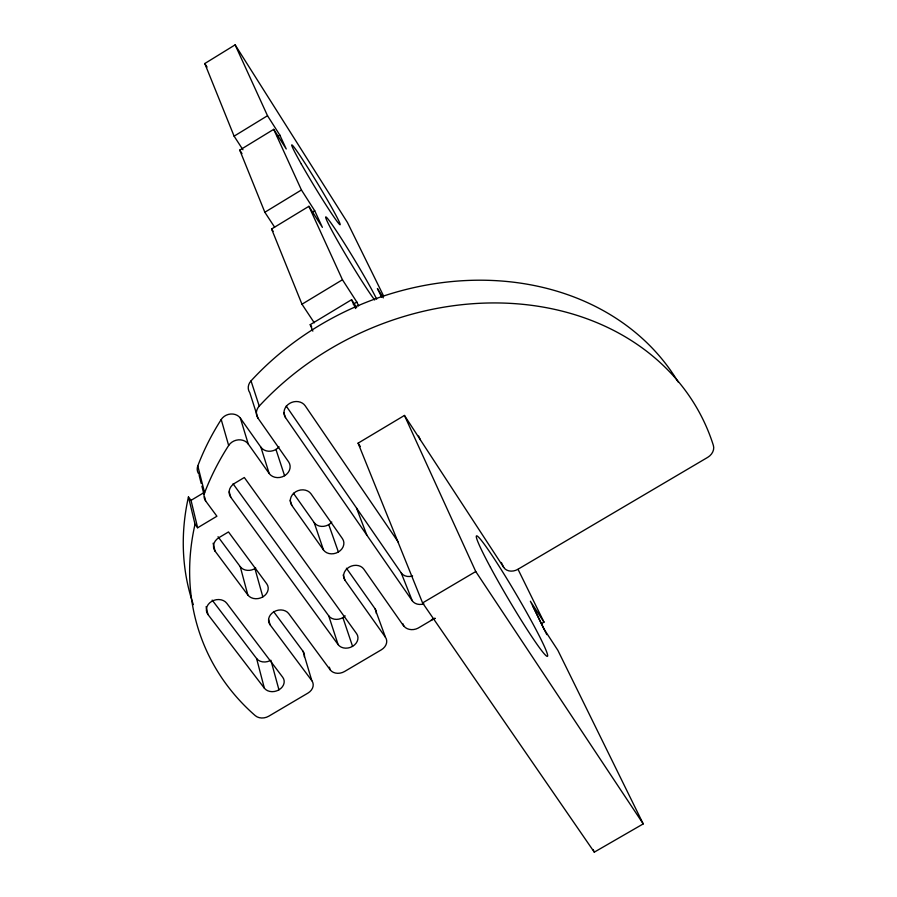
<?xml version="1.0" encoding="UTF-8"?>
<svg xmlns="http://www.w3.org/2000/svg" width="897" height="897" viewBox="0 0 897 897"><rect width="100%" height="100%" fill="white"/><g stroke="black" fill="none" stroke-linecap="round" stroke-linejoin="round"><path stroke-width="1.35" d="M242.941 149.765L234.106 136.165L204.785 63.541L235.126 44.85L347.431 222.467L383.624 296.044M234.106 136.165L267.508 115.724L235.126 44.85M274.583 227.12L264.839 212.253L239.746 150.113L273.72 129.336L286.233 148.98L279.842 135.111L267.508 115.724M277.465 136.568L279.842 135.111M264.839 212.253L301.426 189.973L273.72 129.336M314.298 322.819L301.975 304.218L271.589 228.993L308.893 206.31L322.382 227.356L314.712 210.728L301.426 189.973M312.369 212.163L314.712 210.728M301.975 304.218L342.452 279.752L308.893 206.31M312.84 331.128L310.227 324.669L351.568 299.721L356.692 307.637M353.272 304.184L356.827 302.042L342.452 279.752M204.628 496.938L205.648 500.975L216.906 516.235L197.632 527.772L191.027 500.358L203.967 492.599M541.586 623.55L543.997 622.137L530.374 601.225L544.008 629.089L557.833 650.258L643.227 823.894L594.296 852.15L422.588 602.93L358.082 443.163L404.446 415.446L503.71 567.409A10.831 8.835 -25.7 0 0 517.838 569.326L707.688 457.369A10.977 8.903 -32.8 0 0 713.373 445.417A273.843 225.708 -24.3 0 0 519.397 304.005A273.843 225.708 -24.3 0 0 259.233 406.083A11.583 10.058 -18.7 0 0 257.955 418.125L288.621 461.877A11.414 9.766 -18.7 0 1 284.584 475.735A11.414 9.766 -18.7 0 1 269.19 473.515L248.256 444.026L240.362 418.148A11.257 9.766 -16.9 0 0 221.211 419.527A267.766 222.534 -24.3 0 0 197.789 465.935A11.179 9.587 -15.7 0 0 198.82 474.02M422.588 602.93L475.758 571.535L404.446 415.446M434.978 618.179L418.17 628.091A10.798 8.656 -15 0 1 404.02 626.229M433.879 618.493L431.3 619.984A10.742 8.667 -21.2 0 1 435.056 618.526M207.947 614.49L264.357 688.178A10.831 8.735 -17.3 0 0 278.945 689.827A10.831 8.735 -17.3 0 0 282.757 677.313L226.784 603.289A11.134 9.183 -15.7 0 0 211.67 601.394A11.134 9.183 -15.7 0 0 207.947 614.49L206.119 606.652M212.163 600.093L256.598 658.544L264.357 688.178M191.027 500.358L188.46 496.904L195.019 524.274L197.632 527.772M215.101 551.162L247.841 594.991A11.123 9.205 -17.1 0 0 262.843 596.886A11.123 9.205 -17.1 0 0 266.712 583.768L228.488 531.943L218.902 537.673A11.291 9.475 -16.1 0 0 215.101 551.162L213.116 543.234M268.584 619.502L270.042 624.727L311.808 680.644A10.786 8.667 -18.1 0 1 307.929 693.101L268.797 716.176A10.786 8.634 -16.9 0 1 255.309 715.683A273.843 225.708 -24.3 0 1 195.019 524.274M218.027 536.731L240.25 566.669L247.841 594.991M273.518 611.496L303.04 651.278L311.808 680.644M346.421 568.227L375.024 608.704L385.418 637.206A10.786 8.735 -20.7 0 1 381.326 649.82L344.571 671.494A10.786 8.701 -19.4 0 1 330.174 669.812L288.744 613.638A10.999 9.026 -17.7 0 0 273.91 611.788A10.999 9.026 -17.7 0 0 270.042 624.727M230.708 497.14L338.113 644.607A10.842 8.802 -19.8 0 0 352.577 646.345A10.842 8.802 -19.8 0 0 356.614 633.674L244.309 477.507L234.599 483.337A11.414 9.721 -16.9 0 0 230.708 497.14L229.228 491.78M233.052 483.775L328.717 615.835L338.113 644.607M291.805 505.359L323.492 549.996A11.123 9.284 -20.1 0 0 338.382 551.991A11.123 9.284 -20.1 0 0 342.475 538.705L311.046 493.866A11.291 9.564 -19.3 0 0 295.842 491.702A11.291 9.564 -19.3 0 0 291.805 505.359L290.146 500.268M343.147 574.977L344.997 580.269L385.418 637.206M240.362 418.148L260.892 447.199L269.19 473.515M293.442 493.26L314.185 522.603L323.492 549.996M283.777 412.575L285.538 417.643L412.272 600.788A10.854 8.869 -22.5 0 0 423.877 603.86M286.244 406.072L401.217 572.903L412.272 600.788M398.47 542.36L305.215 405.825A11.549 10.002 -20 0 0 289.641 403.403A11.549 10.002 -20 0 0 285.538 417.643M358.082 443.163L360.403 446.616M475.758 571.535L643.227 823.894M310.227 324.669L311.719 326.912M271.589 228.993L273.114 231.314M239.746 150.113L241.977 153.555M204.785 63.541L207.05 67.062M383.333 297.86L377.413 288.531L381.561 297.019M518.04 569.348L543.997 622.137M533.132 606.686L546.8 634.628M501.345 562.486L503.71 567.409M356.827 302.042L358.587 305.855M418.619 436.032L420.379 439.833M351.568 299.721L355.604 308.546M593.152 849.605L594.296 852.15M402.91 623.74L403.897 626.308L363.801 569.113A11.011 9.093 -20.6 0 0 349.09 567.162A11.011 9.093 -20.6 0 0 344.997 580.269M356.535 508.072L366.817 535.094M328.75 524.622L338.382 551.991M342.889 617.607L352.577 646.356M275.951 449.431L284.584 475.746M678.098 381.954A267.766 222.534 -24.3 0 0 251.025 380.889L259.233 406.083M257.955 418.125L249.803 392.718A11.313 9.889 -18.5 0 1 251.025 380.889M329.345 667.155L330.174 669.812M221.211 419.527L228.657 445.484A273.843 225.708 -24.3 0 0 204.617 492.756A11.448 9.744 -15.9 0 0 205.648 500.975M254.927 568.586L262.843 596.886M270.883 660.214L278.945 689.827M197.789 465.935L204.617 492.756M199.156 475.376L201.208 483.461M201.892 486.152L203.944 494.236M412.586 575.964A10.618 8.746 -22.5 0 1 401.217 572.903M193.315 604.6A267.766 222.534 -24.3 0 1 188.46 496.904M375.024 608.704A10.551 8.622 -20.6 0 1 376.303 613.458M345.166 615.869A10.607 8.69 -19.7 0 1 328.717 615.835M270.053 660.663A10.596 8.622 -17.1 0 1 256.598 658.544M331.789 522.065A10.876 9.149 -20 0 1 314.185 522.603M255.735 568.07A10.865 9.071 -17 0 1 240.25 566.669M303.04 651.278A10.551 8.555 -18 0 1 304.307 656.862M279.045 446.796A11.156 9.609 -18.5 0 1 260.892 447.199M228.657 445.484A11.526 9.923 -17.1 0 1 248.256 444.026M374.654 299.99A50.759 2.5 58.9 0 1 333.796 234.027A50.759 2.5 58.9 0 1 337.474 232.558A50.759 2.5 58.9 0 1 376.673 299.183M490.48 567.364A69.876 4.575 59.5 0 0 547.372 656.346A69.876 4.575 59.5 0 0 498.059 564.617A69.876 4.575 59.5 0 0 490.48 567.364M301.314 164.061A46.734 2.108 58.8 0 0 340.075 224.743A46.734 2.108 58.8 0 0 306.482 165.564A46.734 2.108 58.8 0 0 301.314 164.061"/></g></svg>
